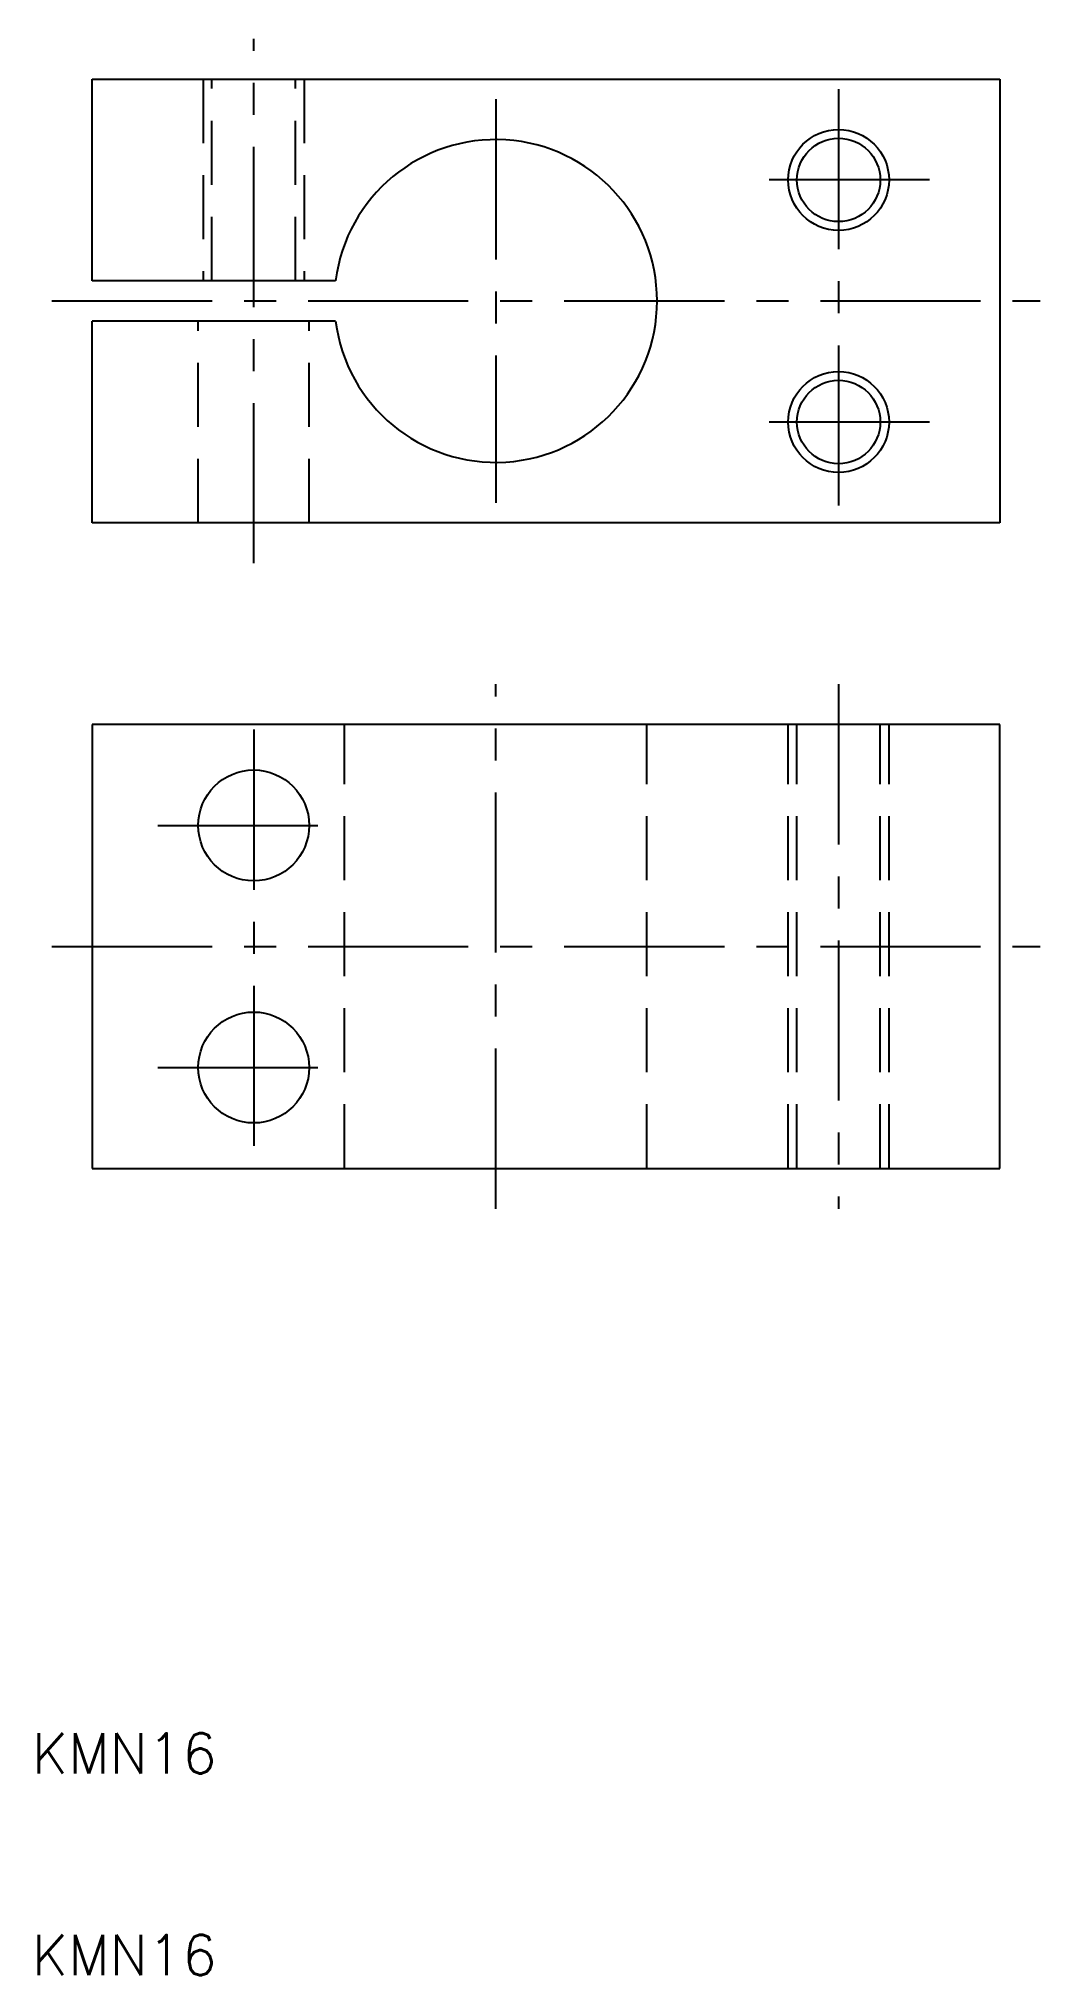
# Model space of a CAD drawing. Extents: x 10.3 to 60, y 10 to 106.
import ezdxf

# ---------------------------------------------------------------- set-up
doc = ezdxf.new("R2010")
doc.units = 0
doc.header["$LTSCALE"] = 0.25
doc.linetypes.add('CENTER', pattern=[50.8, 31.75, -6.35, 6.35, -6.35])
doc.linetypes.add('DASHED', pattern=[19.05, 12.7, -6.35])
doc.layers.get('0').update_dxf_attribs({"linetype": 'CONTINUOUS'})
doc.layers.add('CENTER', color=1, linetype='CENTER')
doc.styles.get("Standard").update_dxf_attribs({"font": 'txt.shx', "bigfont": 'extfont.shx'})

msp = doc.modelspace()

# ---------------------------------------------------------------- linework, layer by layer
at = {"color": 7, "linetype": 'CONTINUOUS'}
for p, q in [((13, 104), (58, 104)), ((13, 94), (13, 104)), ((58, 104), (58, 82)), ((25.063, 94), (13, 94)), ((25.063, 92), (13, 92)), ((13, 82), (13, 92)), ((58, 82), (13, 82)), ((13, 72), (13, 50)), ((58, 72), (13, 72)), ((58, 50), (58, 72)), ((13, 50), (58, 50))]:
    msp.add_line(p, q, dxfattribs=at)
at = {"color": 3, "linetype": 'DASHED'}
for p, q in [((18.5, 104), (18.5, 94)), ((18.933, 94), (18.933, 104)), ((23.067, 94), (23.067, 104)), ((23.5, 104), (23.5, 94)), ((18.25, 82), (18.25, 92)), ((23.75, 82), (23.75, 92)), ((25.5, 50), (25.5, 72)), ((40.5, 50), (40.5, 72)), ((47.5, 50), (47.5, 72)), ((47.933, 50), (47.933, 72)), ((52.067, 50), (52.067, 72)), ((52.5, 50), (52.5, 72))]:
    msp.add_line(p, q, dxfattribs=at)
at = {"color": 3, "linetype": 'CONTINUOUS'}
for centre in [(50, 99), (50, 87)]:
    msp.add_circle(centre, 2.5, dxfattribs=at)
at = {"color": 7, "linetype": 'CONTINUOUS'}
for centre, radius in [((50, 99), 2.067), ((50, 87), 2.067), ((21, 67), 2.75), ((21, 55), 2.75)]:
    msp.add_circle(centre, radius, dxfattribs=at)
msp.add_arc((33, 93), 8, 187.18076, 172.81924, dxfattribs=at)
at = {"layer": 'CENTER', "color": 1, "linetype": 'CENTER'}
for p, q in [((21, 80), (21, 106)), ((33, 103), (33, 83)), ((50, 103.5), (50, 82.5)), ((54.5, 99), (45.5, 99)), ((11, 93), (60, 93)), ((54.5, 87), (45.5, 87)), ((33, 48), (33, 74)), ((50, 74), (50, 48)), ((21, 71.75), (21, 50.25)), ((16.25, 67), (25.75, 67)), ((11, 61), (60, 61)), ((16.25, 55), (25.75, 55))]:
    msp.add_line(p, q, dxfattribs=at)

# ---------------------------------------------------------------- texts
for p in [(10, 20), (10, 10)]:
    msp.add_text('KMN16', height=2).set_placement(p)

doc.saveas('drawing.dxf')
